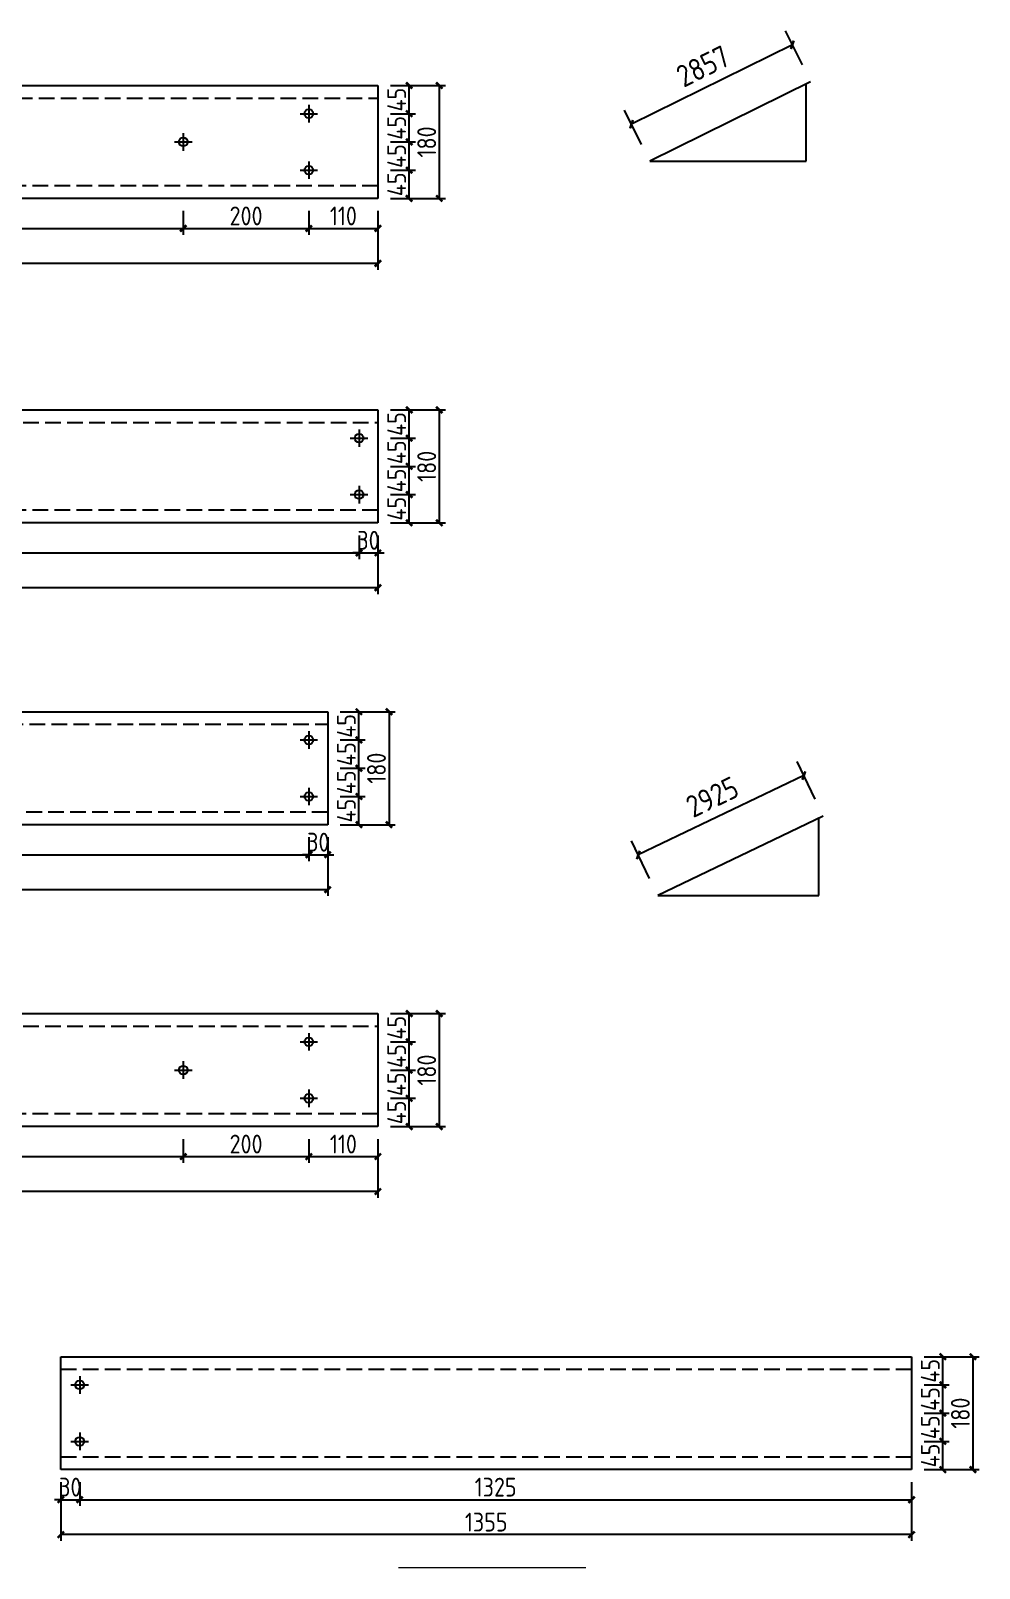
# Model space of a CAD drawing. Extents: x -196983 to 471790, y -783661 to 190401.
# Drawn here: x 280509 to 295615, y -126812 to -102308 of the extents above; entities that cross this region are included whole.
import ezdxf

# ---------------------------------------------------------------- set-up
doc = ezdxf.new("R2010")
doc.units = 0
doc.header["$LTSCALE"] = 1000
doc.header["$MEASUREMENT"] = 0
doc.linetypes.add('DASH', pattern=[0.35, 0.25, -0.1])
doc.layers.add('_TCH_MASK', color=7, linetype='Continuous')
doc.styles.get("Standard").update_dxf_attribs({"font": 'gbenor.shx', "bigfont": 'gbcbig.shx'})
doc.dimstyles.get("Standard").update_dxf_attribs({"dimscale": 100, "dimtxt": 3.5, "dimasz": 1, "dimexe": 2.5, "dimexo": 3, "dimgap": 1.5, "dimtad": 1, "dimdec": 0, "dimzin": 0, "dimdsep": 46, "dimtxsty": 'Standard', "dimblk": 'ARCHTICK', "dimcen": 0.09, "dimadec": 0, "dimazin": 0, "dimtfac": 1, "dimtdec": 0, "dimtix": 1, "dimtmove": 2, "dimatfit": 3, "dimfxl": 1, "dimtolj": 1, "dimtzin": 0, "dimarcsym": 0})

# ---------------------------------------------------------------- blocks, each defined once
blk = doc.blocks.new('_ArchTick')
at = {"color": 0, "linetype": 'ByBlock', "const_width": 0.4}
blk.add_lwpolyline([(-0.5, -0.5), (0.5, 0.5)], dxfattribs=at)
blk = doc.blocks.new('*D1063')
at = {"layer": '_TCH_MASK', "color": 0, "lineweight": -2}
for p, q in [((282938, -105180), (282938, -105559)), ((284938, -105180), (284938, -105559)), ((282938, -105459), (284938, -105459))]:
    blk.add_line(p, q, dxfattribs=at)
at = {"layer": 'Defpoints', "color": 0}
for p in [(282938, -104980), (284938, -104980), (284938, -105459)]:
    blk.add_point(p, dxfattribs=at)
at = {"layer": '_TCH_MASK', "color": 0, "lineweight": -2, "xscale": 100, "yscale": 100, "zscale": 100, "rotation": 180}
blk.add_blockref('_ArchTick', (282938, -105459), dxfattribs=at)
at = {"layer": '_TCH_MASK', "color": 0, "lineweight": -2, "xscale": 100, "yscale": 100, "zscale": 100}
blk.add_blockref('_ArchTick', (284938, -105459), dxfattribs=at)
at = {"layer": '_TCH_MASK', "color": 0, "lineweight": 15, "insert": (283938, -105259), "char_height": 300, "attachment_point": 5}
blk.add_mtext('\\A1;200', dxfattribs=at)
blk = doc.blocks.new('*D1068')
at = {"layer": '_TCH_MASK', "color": 0, "lineweight": -2}
for p, q in [((284938, -105180), (284938, -105559)), ((286038, -105180), (286038, -105559)), ((284938, -105459), (286038, -105459))]:
    blk.add_line(p, q, dxfattribs=at)
at = {"layer": 'Defpoints', "color": 0}
for p in [(284938, -104980), (286038, -104980), (286038, -105459)]:
    blk.add_point(p, dxfattribs=at)
at = {"layer": '_TCH_MASK', "color": 0, "lineweight": -2, "xscale": 100, "yscale": 100, "zscale": 100, "rotation": 180}
blk.add_blockref('_ArchTick', (284938, -105459), dxfattribs=at)
at = {"layer": '_TCH_MASK', "color": 0, "lineweight": -2, "xscale": 100, "yscale": 100, "zscale": 100}
blk.add_blockref('_ArchTick', (286038, -105459), dxfattribs=at)
at = {"layer": '_TCH_MASK', "color": 0, "lineweight": 15, "insert": (285488, -105259), "char_height": 300, "attachment_point": 5}
blk.add_mtext('\\A1;110', dxfattribs=at)
blk = doc.blocks.new('*D1069')
at = {"layer": '_TCH_MASK', "color": 0, "lineweight": -2}
for p, q in [((224288, -105180), (224288, -106116)), ((286038, -105180), (286038, -106116)), ((286038, -106016), (224288, -106016))]:
    blk.add_line(p, q, dxfattribs=at)
at = {"layer": 'Defpoints', "color": 0}
for p in [(224288, -104980), (286038, -104980), (224288, -106016)]:
    blk.add_point(p, dxfattribs=at)
at = {"layer": '_TCH_MASK', "color": 0, "lineweight": -2, "xscale": 100, "yscale": 100, "zscale": 100, "rotation": 180}
blk.add_blockref('_ArchTick', (224288, -106016), dxfattribs=at)
at = {"layer": '_TCH_MASK', "color": 0, "lineweight": -2, "xscale": 100, "yscale": 100, "zscale": 100}
blk.add_blockref('_ArchTick', (286038, -106016), dxfattribs=at)
at = {"layer": '_TCH_MASK', "color": 0, "lineweight": 15, "insert": (255163, -105816), "char_height": 300, "attachment_point": 5}
blk.add_mtext('\\A1;6175', dxfattribs=at)
blk = doc.blocks.new('*D1064')
at = {"layer": '_TCH_MASK', "color": 0, "lineweight": -2}
for p, q in [((286238, -104530), (286636, -104530)), ((286536, -104980), (286536, -104530)), ((286238, -104980), (286636, -104980))]:
    blk.add_line(p, q, dxfattribs=at)
at = {"layer": 'Defpoints', "color": 0}
for p in [(286038, -104530), (286536, -104530), (286038, -104980)]:
    blk.add_point(p, dxfattribs=at)
at = {"layer": '_TCH_MASK', "color": 0, "lineweight": -2, "xscale": 100, "yscale": 100, "zscale": 100}
for p, rotation in [((286536, -104530), 90), ((286536, -104980), 270)]:
    blk.add_blockref('_ArchTick', p, dxfattribs=dict(at, rotation=rotation))
at = {"layer": '_TCH_MASK', "color": 0, "lineweight": 15, "insert": (286336, -104755), "char_height": 300, "attachment_point": 5, "rotation": 90}
blk.add_mtext('\\A1;45', dxfattribs=at)
blk = doc.blocks.new('*D1070')
at = {"layer": '_TCH_MASK', "color": 0, "lineweight": -2}
for p, q in [((286238, -104080), (286636, -104080)), ((286536, -104530), (286536, -104080)), ((286238, -104530), (286636, -104530))]:
    blk.add_line(p, q, dxfattribs=at)
at = {"layer": 'Defpoints', "color": 0}
for p in [(286038, -104080), (286536, -104080), (286038, -104530)]:
    blk.add_point(p, dxfattribs=at)
at = {"layer": '_TCH_MASK', "color": 0, "lineweight": -2, "xscale": 100, "yscale": 100, "zscale": 100}
for p, rotation in [((286536, -104080), 90), ((286536, -104530), 270)]:
    blk.add_blockref('_ArchTick', p, dxfattribs=dict(at, rotation=rotation))
at = {"layer": '_TCH_MASK', "color": 0, "lineweight": 15, "insert": (286336, -104305), "char_height": 300, "attachment_point": 5, "rotation": 90}
blk.add_mtext('\\A1;45', dxfattribs=at)
blk = doc.blocks.new('*D1071')
at = {"layer": '_TCH_MASK', "color": 0, "lineweight": -2}
for p, q in [((286238, -103630), (286636, -103630)), ((286536, -104080), (286536, -103630)), ((286238, -104080), (286636, -104080))]:
    blk.add_line(p, q, dxfattribs=at)
at = {"layer": 'Defpoints', "color": 0}
for p in [(286038, -103630), (286536, -103630), (286038, -104080)]:
    blk.add_point(p, dxfattribs=at)
at = {"layer": '_TCH_MASK', "color": 0, "lineweight": -2, "xscale": 100, "yscale": 100, "zscale": 100}
for p, rotation in [((286536, -103630), 90), ((286536, -104080), 270)]:
    blk.add_blockref('_ArchTick', p, dxfattribs=dict(at, rotation=rotation))
at = {"layer": '_TCH_MASK', "color": 0, "lineweight": 15, "insert": (286336, -103855), "char_height": 300, "attachment_point": 5, "rotation": 90}
blk.add_mtext('\\A1;45', dxfattribs=at)
blk = doc.blocks.new('*D1072')
at = {"layer": '_TCH_MASK', "color": 0, "lineweight": -2}
for p, q in [((286238, -103180), (286636, -103180)), ((286536, -103630), (286536, -103180)), ((286238, -103630), (286636, -103630))]:
    blk.add_line(p, q, dxfattribs=at)
at = {"layer": 'Defpoints', "color": 0}
for p in [(286038, -103180), (286536, -103180), (286038, -103630)]:
    blk.add_point(p, dxfattribs=at)
at = {"layer": '_TCH_MASK', "color": 0, "lineweight": -2, "xscale": 100, "yscale": 100, "zscale": 100}
for p, rotation in [((286536, -103180), 90), ((286536, -103630), 270)]:
    blk.add_blockref('_ArchTick', p, dxfattribs=dict(at, rotation=rotation))
at = {"layer": '_TCH_MASK', "color": 0, "lineweight": 15, "insert": (286336, -103405), "char_height": 300, "attachment_point": 5, "rotation": 90}
blk.add_mtext('\\A1;45', dxfattribs=at)
blk = doc.blocks.new('*D1073')
at = {"layer": '_TCH_MASK', "color": 0, "lineweight": -2}
for p, q in [((286238, -103180), (287115, -103180)), ((287015, -103180), (287015, -104980)), ((286238, -104980), (287115, -104980))]:
    blk.add_line(p, q, dxfattribs=at)
at = {"layer": 'Defpoints', "color": 0}
for p in [(286038, -103180), (286038, -104980), (287015, -104980)]:
    blk.add_point(p, dxfattribs=at)
at = {"layer": '_TCH_MASK', "color": 0, "lineweight": -2, "xscale": 100, "yscale": 100, "zscale": 100}
for p, rotation in [((287015, -103180), 90), ((287015, -104980), 270)]:
    blk.add_blockref('_ArchTick', p, dxfattribs=dict(at, rotation=rotation))
at = {"layer": '_TCH_MASK', "color": 0, "lineweight": 15, "insert": (286815, -104080), "char_height": 300, "attachment_point": 5, "rotation": 90}
blk.add_mtext('\\A1;180', dxfattribs=at)
blk = doc.blocks.new('*D1067')
at = {"layer": '_TCH_MASK', "color": 0, "lineweight": -2}
for p, q in [((257238, -105180), (257238, -105559)), ((282938, -105180), (282938, -105559)), ((257238, -105459), (282938, -105459))]:
    blk.add_line(p, q, dxfattribs=at)
at = {"layer": 'Defpoints', "color": 0}
for p in [(257238, -104980), (282938, -104980), (282938, -105459)]:
    blk.add_point(p, dxfattribs=at)
at = {"layer": '_TCH_MASK', "color": 0, "lineweight": -2, "xscale": 100, "yscale": 100, "zscale": 100, "rotation": 180}
blk.add_blockref('_ArchTick', (257238, -105459), dxfattribs=at)
at = {"layer": '_TCH_MASK', "color": 0, "lineweight": -2, "xscale": 100, "yscale": 100, "zscale": 100}
blk.add_blockref('_ArchTick', (282938, -105459), dxfattribs=at)
at = {"layer": '_TCH_MASK', "color": 0, "lineweight": 15, "insert": (270088, -105259), "char_height": 300, "attachment_point": 5}
blk.add_mtext('\\A1;2570', dxfattribs=at)
blk = doc.blocks.new('*D1076')
at = {"layer": '_TCH_MASK', "color": 0, "lineweight": -2}
for p, q in [((256488, -110350), (256488, -110729)), ((285738, -110350), (285738, -110729)), ((256488, -110629), (285738, -110629))]:
    blk.add_line(p, q, dxfattribs=at)
at = {"layer": 'Defpoints', "color": 0}
for p in [(256488, -110150), (285738, -110150), (285738, -110629)]:
    blk.add_point(p, dxfattribs=at)
at = {"layer": '_TCH_MASK', "color": 0, "lineweight": -2, "xscale": 100, "yscale": 100, "zscale": 100, "rotation": 180}
blk.add_blockref('_ArchTick', (256488, -110629), dxfattribs=at)
at = {"layer": '_TCH_MASK', "color": 0, "lineweight": -2, "xscale": 100, "yscale": 100, "zscale": 100}
blk.add_blockref('_ArchTick', (285738, -110629), dxfattribs=at)
at = {"layer": '_TCH_MASK', "color": 0, "lineweight": 15, "insert": (271113, -110429), "char_height": 300, "attachment_point": 5}
blk.add_mtext('\\A1;2925', dxfattribs=at)
blk = doc.blocks.new('*D1079')
at = {"layer": '_TCH_MASK', "color": 0, "lineweight": -2}
for p, q in [((285738, -110350), (285738, -110729)), ((286038, -110350), (286038, -110729)), ((285738, -110629), (285638, -110629)), ((285738, -110629), (286038, -110629)), ((286038, -110629), (286138, -110629))]:
    blk.add_line(p, q, dxfattribs=at)
at = {"layer": 'Defpoints', "color": 0}
for p in [(285738, -110150), (286038, -110150), (286038, -110629)]:
    blk.add_point(p, dxfattribs=at)
at = {"layer": '_TCH_MASK', "color": 0, "lineweight": -2, "xscale": 100, "yscale": 100, "zscale": 100}
blk.add_blockref('_ArchTick', (285738, -110629), dxfattribs=at)
at = {"layer": '_TCH_MASK', "color": 0, "lineweight": -2, "xscale": 100, "yscale": 100, "zscale": 100, "rotation": 180}
blk.add_blockref('_ArchTick', (286038, -110629), dxfattribs=at)
at = {"layer": '_TCH_MASK', "color": 0, "lineweight": 15, "insert": (285888, -110429), "char_height": 300, "attachment_point": 5}
blk.add_mtext('\\A1;30', dxfattribs=at)
blk = doc.blocks.new('*D1080')
at = {"layer": '_TCH_MASK', "color": 0, "lineweight": -2}
for p, q in [((226138, -110350), (226138, -111286)), ((286038, -110350), (286038, -111286)), ((286038, -111186), (226138, -111186))]:
    blk.add_line(p, q, dxfattribs=at)
at = {"layer": 'Defpoints', "color": 0}
for p in [(226138, -110150), (286038, -110150), (226138, -111186)]:
    blk.add_point(p, dxfattribs=at)
at = {"layer": '_TCH_MASK', "color": 0, "lineweight": -2, "xscale": 100, "yscale": 100, "zscale": 100, "rotation": 180}
blk.add_blockref('_ArchTick', (226138, -111186), dxfattribs=at)
at = {"layer": '_TCH_MASK', "color": 0, "lineweight": -2, "xscale": 100, "yscale": 100, "zscale": 100}
blk.add_blockref('_ArchTick', (286038, -111186), dxfattribs=at)
at = {"layer": '_TCH_MASK', "color": 0, "lineweight": 15, "insert": (256088, -110986), "char_height": 300, "attachment_point": 5}
blk.add_mtext('\\A1;5990', dxfattribs=at)
blk = doc.blocks.new('*D1077')
at = {"layer": '_TCH_MASK', "color": 0, "lineweight": -2}
for p, q in [((286238, -109700), (286636, -109700)), ((286536, -110150), (286536, -109700)), ((286238, -110150), (286636, -110150))]:
    blk.add_line(p, q, dxfattribs=at)
at = {"layer": 'Defpoints', "color": 0}
for p in [(286038, -109700), (286536, -109700), (286038, -110150)]:
    blk.add_point(p, dxfattribs=at)
at = {"layer": '_TCH_MASK', "color": 0, "lineweight": -2, "xscale": 100, "yscale": 100, "zscale": 100}
for p, rotation in [((286536, -109700), 90), ((286536, -110150), 270)]:
    blk.add_blockref('_ArchTick', p, dxfattribs=dict(at, rotation=rotation))
at = {"layer": '_TCH_MASK', "color": 0, "lineweight": 15, "insert": (286336, -109925), "char_height": 300, "attachment_point": 5, "rotation": 90}
blk.add_mtext('\\A1;45', dxfattribs=at)
blk = doc.blocks.new('*D1081')
at = {"layer": '_TCH_MASK', "color": 0, "lineweight": -2}
for p, q in [((286238, -109250), (286636, -109250)), ((286536, -109700), (286536, -109250)), ((286238, -109700), (286636, -109700))]:
    blk.add_line(p, q, dxfattribs=at)
at = {"layer": 'Defpoints', "color": 0}
for p in [(286038, -109250), (286536, -109250), (286038, -109700)]:
    blk.add_point(p, dxfattribs=at)
at = {"layer": '_TCH_MASK', "color": 0, "lineweight": -2, "xscale": 100, "yscale": 100, "zscale": 100}
for p, rotation in [((286536, -109250), 90), ((286536, -109700), 270)]:
    blk.add_blockref('_ArchTick', p, dxfattribs=dict(at, rotation=rotation))
at = {"layer": '_TCH_MASK', "color": 0, "lineweight": 15, "insert": (286336, -109475), "char_height": 300, "attachment_point": 5, "rotation": 90}
blk.add_mtext('\\A1;45', dxfattribs=at)
blk = doc.blocks.new('*D1082')
at = {"layer": '_TCH_MASK', "color": 0, "lineweight": -2}
for p, q in [((286238, -108800), (286636, -108800)), ((286536, -109250), (286536, -108800)), ((286238, -109250), (286636, -109250))]:
    blk.add_line(p, q, dxfattribs=at)
at = {"layer": 'Defpoints', "color": 0}
for p in [(286038, -108800), (286536, -108800), (286038, -109250)]:
    blk.add_point(p, dxfattribs=at)
at = {"layer": '_TCH_MASK', "color": 0, "lineweight": -2, "xscale": 100, "yscale": 100, "zscale": 100}
for p, rotation in [((286536, -108800), 90), ((286536, -109250), 270)]:
    blk.add_blockref('_ArchTick', p, dxfattribs=dict(at, rotation=rotation))
at = {"layer": '_TCH_MASK', "color": 0, "lineweight": 15, "insert": (286336, -109025), "char_height": 300, "attachment_point": 5, "rotation": 90}
blk.add_mtext('\\A1;45', dxfattribs=at)
blk = doc.blocks.new('*D1083')
at = {"layer": '_TCH_MASK', "color": 0, "lineweight": -2}
for p, q in [((286238, -108350), (286636, -108350)), ((286536, -108800), (286536, -108350)), ((286238, -108800), (286636, -108800))]:
    blk.add_line(p, q, dxfattribs=at)
at = {"layer": 'Defpoints', "color": 0}
for p in [(286038, -108350), (286536, -108350), (286038, -108800)]:
    blk.add_point(p, dxfattribs=at)
at = {"layer": '_TCH_MASK', "color": 0, "lineweight": -2, "xscale": 100, "yscale": 100, "zscale": 100}
for p, rotation in [((286536, -108350), 90), ((286536, -108800), 270)]:
    blk.add_blockref('_ArchTick', p, dxfattribs=dict(at, rotation=rotation))
at = {"layer": '_TCH_MASK', "color": 0, "lineweight": 15, "insert": (286336, -108575), "char_height": 300, "attachment_point": 5, "rotation": 90}
blk.add_mtext('\\A1;45', dxfattribs=at)
blk = doc.blocks.new('*D1084')
at = {"layer": '_TCH_MASK', "color": 0, "lineweight": -2}
for p, q in [((286238, -108350), (287115, -108350)), ((287015, -108350), (287015, -110150)), ((286238, -110150), (287115, -110150))]:
    blk.add_line(p, q, dxfattribs=at)
at = {"layer": 'Defpoints', "color": 0}
for p in [(286038, -108350), (286038, -110150), (287015, -110150)]:
    blk.add_point(p, dxfattribs=at)
at = {"layer": '_TCH_MASK', "color": 0, "lineweight": -2, "xscale": 100, "yscale": 100, "zscale": 100}
for p, rotation in [((287015, -108350), 90), ((287015, -110150), 270)]:
    blk.add_blockref('_ArchTick', p, dxfattribs=dict(at, rotation=rotation))
at = {"layer": '_TCH_MASK', "color": 0, "lineweight": 15, "insert": (286815, -109250), "char_height": 300, "attachment_point": 5, "rotation": 90}
blk.add_mtext('\\A1;180', dxfattribs=at)
blk = doc.blocks.new('*D1087')
at = {"layer": '_TCH_MASK', "color": 0, "lineweight": -2}
for p, q in [((257288, -115161), (257288, -115540)), ((284938, -115161), (284938, -115540)), ((257288, -115440), (284938, -115440))]:
    blk.add_line(p, q, dxfattribs=at)
at = {"layer": 'Defpoints', "color": 0}
for p in [(257288, -114961), (284938, -114961), (284938, -115440)]:
    blk.add_point(p, dxfattribs=at)
at = {"layer": '_TCH_MASK', "color": 0, "lineweight": -2, "xscale": 100, "yscale": 100, "zscale": 100, "rotation": 180}
blk.add_blockref('_ArchTick', (257288, -115440), dxfattribs=at)
at = {"layer": '_TCH_MASK', "color": 0, "lineweight": -2, "xscale": 100, "yscale": 100, "zscale": 100}
blk.add_blockref('_ArchTick', (284938, -115440), dxfattribs=at)
at = {"layer": '_TCH_MASK', "color": 0, "lineweight": 15, "insert": (271113, -115240), "char_height": 300, "attachment_point": 5}
blk.add_mtext('\\A1;2765', dxfattribs=at)
blk = doc.blocks.new('*D1090')
at = {"layer": '_TCH_MASK', "color": 0, "lineweight": -2}
for p, q in [((284938, -115161), (284938, -115540)), ((285238, -115161), (285238, -115540)), ((284938, -115440), (284838, -115440)), ((284938, -115440), (285238, -115440)), ((285238, -115440), (285338, -115440))]:
    blk.add_line(p, q, dxfattribs=at)
at = {"layer": 'Defpoints', "color": 0}
for p in [(284938, -114961), (285238, -114961), (285238, -115440)]:
    blk.add_point(p, dxfattribs=at)
at = {"layer": '_TCH_MASK', "color": 0, "lineweight": -2, "xscale": 100, "yscale": 100, "zscale": 100}
blk.add_blockref('_ArchTick', (284938, -115440), dxfattribs=at)
at = {"layer": '_TCH_MASK', "color": 0, "lineweight": -2, "xscale": 100, "yscale": 100, "zscale": 100, "rotation": 180}
blk.add_blockref('_ArchTick', (285238, -115440), dxfattribs=at)
at = {"layer": '_TCH_MASK', "color": 0, "lineweight": 15, "insert": (285088, -115240), "char_height": 300, "attachment_point": 5}
blk.add_mtext('\\A1;30', dxfattribs=at)
blk = doc.blocks.new('*D1091')
at = {"layer": '_TCH_MASK', "color": 0, "lineweight": -2}
for p, q in [((226938, -115161), (226938, -116097)), ((285238, -115161), (285238, -116097)), ((285238, -115997), (226938, -115997))]:
    blk.add_line(p, q, dxfattribs=at)
at = {"layer": 'Defpoints', "color": 0}
for p in [(226938, -114961), (285238, -114961), (226938, -115997)]:
    blk.add_point(p, dxfattribs=at)
at = {"layer": '_TCH_MASK', "color": 0, "lineweight": -2, "xscale": 100, "yscale": 100, "zscale": 100, "rotation": 180}
blk.add_blockref('_ArchTick', (226938, -115997), dxfattribs=at)
at = {"layer": '_TCH_MASK', "color": 0, "lineweight": -2, "xscale": 100, "yscale": 100, "zscale": 100}
blk.add_blockref('_ArchTick', (285238, -115997), dxfattribs=at)
at = {"layer": '_TCH_MASK', "color": 0, "lineweight": 15, "insert": (256088, -115797), "char_height": 300, "attachment_point": 5}
blk.add_mtext('\\A1;5830', dxfattribs=at)
blk = doc.blocks.new('*D1088')
at = {"layer": '_TCH_MASK', "color": 0, "lineweight": -2}
for p, q in [((285438, -114511), (285836, -114511)), ((285736, -114961), (285736, -114511)), ((285438, -114961), (285836, -114961))]:
    blk.add_line(p, q, dxfattribs=at)
at = {"layer": 'Defpoints', "color": 0}
for p in [(285238, -114511), (285736, -114511), (285238, -114961)]:
    blk.add_point(p, dxfattribs=at)
at = {"layer": '_TCH_MASK', "color": 0, "lineweight": -2, "xscale": 100, "yscale": 100, "zscale": 100}
for p, rotation in [((285736, -114511), 90), ((285736, -114961), 270)]:
    blk.add_blockref('_ArchTick', p, dxfattribs=dict(at, rotation=rotation))
at = {"layer": '_TCH_MASK', "color": 0, "lineweight": 15, "insert": (285536, -114736), "char_height": 300, "attachment_point": 5, "rotation": 90}
blk.add_mtext('\\A1;45', dxfattribs=at)
blk = doc.blocks.new('*D1092')
at = {"layer": '_TCH_MASK', "color": 0, "lineweight": -2}
for p, q in [((285438, -114061), (285836, -114061)), ((285736, -114511), (285736, -114061)), ((285438, -114511), (285836, -114511))]:
    blk.add_line(p, q, dxfattribs=at)
at = {"layer": 'Defpoints', "color": 0}
for p in [(285238, -114061), (285736, -114061), (285238, -114511)]:
    blk.add_point(p, dxfattribs=at)
at = {"layer": '_TCH_MASK', "color": 0, "lineweight": -2, "xscale": 100, "yscale": 100, "zscale": 100}
for p, rotation in [((285736, -114061), 90), ((285736, -114511), 270)]:
    blk.add_blockref('_ArchTick', p, dxfattribs=dict(at, rotation=rotation))
at = {"layer": '_TCH_MASK', "color": 0, "lineweight": 15, "insert": (285536, -114286), "char_height": 300, "attachment_point": 5, "rotation": 90}
blk.add_mtext('\\A1;45', dxfattribs=at)
blk = doc.blocks.new('*D1093')
at = {"layer": '_TCH_MASK', "color": 0, "lineweight": -2}
for p, q in [((285438, -113611), (285836, -113611)), ((285736, -114061), (285736, -113611)), ((285438, -114061), (285836, -114061))]:
    blk.add_line(p, q, dxfattribs=at)
at = {"layer": 'Defpoints', "color": 0}
for p in [(285238, -113611), (285736, -113611), (285238, -114061)]:
    blk.add_point(p, dxfattribs=at)
at = {"layer": '_TCH_MASK', "color": 0, "lineweight": -2, "xscale": 100, "yscale": 100, "zscale": 100}
for p, rotation in [((285736, -113611), 90), ((285736, -114061), 270)]:
    blk.add_blockref('_ArchTick', p, dxfattribs=dict(at, rotation=rotation))
at = {"layer": '_TCH_MASK', "color": 0, "lineweight": 15, "insert": (285536, -113836), "char_height": 300, "attachment_point": 5, "rotation": 90}
blk.add_mtext('\\A1;45', dxfattribs=at)
blk = doc.blocks.new('*D1094')
at = {"layer": '_TCH_MASK', "color": 0, "lineweight": -2}
for p, q in [((285438, -113161), (285836, -113161)), ((285736, -113611), (285736, -113161)), ((285438, -113611), (285836, -113611))]:
    blk.add_line(p, q, dxfattribs=at)
at = {"layer": 'Defpoints', "color": 0}
for p in [(285238, -113161), (285736, -113161), (285238, -113611)]:
    blk.add_point(p, dxfattribs=at)
at = {"layer": '_TCH_MASK', "color": 0, "lineweight": -2, "xscale": 100, "yscale": 100, "zscale": 100}
for p, rotation in [((285736, -113161), 90), ((285736, -113611), 270)]:
    blk.add_blockref('_ArchTick', p, dxfattribs=dict(at, rotation=rotation))
at = {"layer": '_TCH_MASK', "color": 0, "lineweight": 15, "insert": (285536, -113386), "char_height": 300, "attachment_point": 5, "rotation": 90}
blk.add_mtext('\\A1;45', dxfattribs=at)
blk = doc.blocks.new('*D1095')
at = {"layer": '_TCH_MASK', "color": 0, "lineweight": -2}
for p, q in [((285438, -113161), (286315, -113161)), ((286215, -113161), (286215, -114961)), ((285438, -114961), (286315, -114961))]:
    blk.add_line(p, q, dxfattribs=at)
at = {"layer": 'Defpoints', "color": 0}
for p in [(285238, -113161), (285238, -114961), (286215, -114961)]:
    blk.add_point(p, dxfattribs=at)
at = {"layer": '_TCH_MASK', "color": 0, "lineweight": -2, "xscale": 100, "yscale": 100, "zscale": 100}
for p, rotation in [((286215, -113161), 90), ((286215, -114961), 270)]:
    blk.add_blockref('_ArchTick', p, dxfattribs=dict(at, rotation=rotation))
at = {"layer": '_TCH_MASK', "color": 0, "lineweight": 15, "insert": (286015, -114061), "char_height": 300, "attachment_point": 5, "rotation": 90}
blk.add_mtext('\\A1;180', dxfattribs=at)
blk = doc.blocks.new('*D1100')
at = {"layer": '_TCH_MASK', "color": 0, "lineweight": -2}
for p, q in [((282938, -119972), (282938, -120351)), ((284938, -119972), (284938, -120351)), ((282938, -120251), (284938, -120251))]:
    blk.add_line(p, q, dxfattribs=at)
at = {"layer": 'Defpoints', "color": 0}
for p in [(282938, -119772), (284938, -119772), (284938, -120251)]:
    blk.add_point(p, dxfattribs=at)
at = {"layer": '_TCH_MASK', "color": 0, "lineweight": -2, "xscale": 100, "yscale": 100, "zscale": 100, "rotation": 180}
blk.add_blockref('_ArchTick', (282938, -120251), dxfattribs=at)
at = {"layer": '_TCH_MASK', "color": 0, "lineweight": -2, "xscale": 100, "yscale": 100, "zscale": 100}
blk.add_blockref('_ArchTick', (284938, -120251), dxfattribs=at)
at = {"layer": '_TCH_MASK', "color": 0, "lineweight": 15, "insert": (283938, -120051), "char_height": 300, "attachment_point": 5}
blk.add_mtext('\\A1;200', dxfattribs=at)
blk = doc.blocks.new('*D1105')
at = {"layer": '_TCH_MASK', "color": 0, "lineweight": -2}
for p, q in [((284938, -119972), (284938, -120351)), ((286038, -119972), (286038, -120351)), ((284938, -120251), (286038, -120251))]:
    blk.add_line(p, q, dxfattribs=at)
at = {"layer": 'Defpoints', "color": 0}
for p in [(284938, -119772), (286038, -119772), (286038, -120251)]:
    blk.add_point(p, dxfattribs=at)
at = {"layer": '_TCH_MASK', "color": 0, "lineweight": -2, "xscale": 100, "yscale": 100, "zscale": 100, "rotation": 180}
blk.add_blockref('_ArchTick', (284938, -120251), dxfattribs=at)
at = {"layer": '_TCH_MASK', "color": 0, "lineweight": -2, "xscale": 100, "yscale": 100, "zscale": 100}
blk.add_blockref('_ArchTick', (286038, -120251), dxfattribs=at)
at = {"layer": '_TCH_MASK', "color": 0, "lineweight": 15, "insert": (285488, -120051), "char_height": 300, "attachment_point": 5}
blk.add_mtext('\\A1;110', dxfattribs=at)
blk = doc.blocks.new('*D1106')
at = {"layer": '_TCH_MASK', "color": 0, "lineweight": -2}
for p, q in [((226138, -119972), (226138, -120908)), ((286038, -119972), (286038, -120908)), ((286038, -120808), (226138, -120808))]:
    blk.add_line(p, q, dxfattribs=at)
at = {"layer": 'Defpoints', "color": 0}
for p in [(226138, -119772), (286038, -119772), (226138, -120808)]:
    blk.add_point(p, dxfattribs=at)
at = {"layer": '_TCH_MASK', "color": 0, "lineweight": -2, "xscale": 100, "yscale": 100, "zscale": 100, "rotation": 180}
blk.add_blockref('_ArchTick', (226138, -120808), dxfattribs=at)
at = {"layer": '_TCH_MASK', "color": 0, "lineweight": -2, "xscale": 100, "yscale": 100, "zscale": 100}
blk.add_blockref('_ArchTick', (286038, -120808), dxfattribs=at)
at = {"layer": '_TCH_MASK', "color": 0, "lineweight": 15, "insert": (256088, -120608), "char_height": 300, "attachment_point": 5}
blk.add_mtext('\\A1;5990', dxfattribs=at)
blk = doc.blocks.new('*D1101')
at = {"layer": '_TCH_MASK', "color": 0, "lineweight": -2}
for p, q in [((286238, -119322), (286636, -119322)), ((286536, -119772), (286536, -119322)), ((286238, -119772), (286636, -119772))]:
    blk.add_line(p, q, dxfattribs=at)
at = {"layer": 'Defpoints', "color": 0}
for p in [(286038, -119322), (286536, -119322), (286038, -119772)]:
    blk.add_point(p, dxfattribs=at)
at = {"layer": '_TCH_MASK', "color": 0, "lineweight": -2, "xscale": 100, "yscale": 100, "zscale": 100}
for p, rotation in [((286536, -119322), 90), ((286536, -119772), 270)]:
    blk.add_blockref('_ArchTick', p, dxfattribs=dict(at, rotation=rotation))
at = {"layer": '_TCH_MASK', "color": 0, "lineweight": 15, "insert": (286336, -119547), "char_height": 300, "attachment_point": 5, "rotation": 90}
blk.add_mtext('\\A1;45', dxfattribs=at)
blk = doc.blocks.new('*D1107')
at = {"layer": '_TCH_MASK', "color": 0, "lineweight": -2}
for p, q in [((286238, -118872), (286636, -118872)), ((286536, -119322), (286536, -118872)), ((286238, -119322), (286636, -119322))]:
    blk.add_line(p, q, dxfattribs=at)
at = {"layer": 'Defpoints', "color": 0}
for p in [(286038, -118872), (286536, -118872), (286038, -119322)]:
    blk.add_point(p, dxfattribs=at)
at = {"layer": '_TCH_MASK', "color": 0, "lineweight": -2, "xscale": 100, "yscale": 100, "zscale": 100}
for p, rotation in [((286536, -118872), 90), ((286536, -119322), 270)]:
    blk.add_blockref('_ArchTick', p, dxfattribs=dict(at, rotation=rotation))
at = {"layer": '_TCH_MASK', "color": 0, "lineweight": 15, "insert": (286336, -119097), "char_height": 300, "attachment_point": 5, "rotation": 90}
blk.add_mtext('\\A1;45', dxfattribs=at)
blk = doc.blocks.new('*D1108')
at = {"layer": '_TCH_MASK', "color": 0, "lineweight": -2}
for p, q in [((286238, -118422), (286636, -118422)), ((286536, -118872), (286536, -118422)), ((286238, -118872), (286636, -118872))]:
    blk.add_line(p, q, dxfattribs=at)
at = {"layer": 'Defpoints', "color": 0}
for p in [(286038, -118422), (286536, -118422), (286038, -118872)]:
    blk.add_point(p, dxfattribs=at)
at = {"layer": '_TCH_MASK', "color": 0, "lineweight": -2, "xscale": 100, "yscale": 100, "zscale": 100}
for p, rotation in [((286536, -118422), 90), ((286536, -118872), 270)]:
    blk.add_blockref('_ArchTick', p, dxfattribs=dict(at, rotation=rotation))
at = {"layer": '_TCH_MASK', "color": 0, "lineweight": 15, "insert": (286336, -118647), "char_height": 300, "attachment_point": 5, "rotation": 90}
blk.add_mtext('\\A1;45', dxfattribs=at)
blk = doc.blocks.new('*D1109')
at = {"layer": '_TCH_MASK', "color": 0, "lineweight": -2}
for p, q in [((286238, -117972), (286636, -117972)), ((286536, -118422), (286536, -117972)), ((286238, -118422), (286636, -118422))]:
    blk.add_line(p, q, dxfattribs=at)
at = {"layer": 'Defpoints', "color": 0}
for p in [(286038, -117972), (286536, -117972), (286038, -118422)]:
    blk.add_point(p, dxfattribs=at)
at = {"layer": '_TCH_MASK', "color": 0, "lineweight": -2, "xscale": 100, "yscale": 100, "zscale": 100}
for p, rotation in [((286536, -117972), 90), ((286536, -118422), 270)]:
    blk.add_blockref('_ArchTick', p, dxfattribs=dict(at, rotation=rotation))
at = {"layer": '_TCH_MASK', "color": 0, "lineweight": 15, "insert": (286336, -118197), "char_height": 300, "attachment_point": 5, "rotation": 90}
blk.add_mtext('\\A1;45', dxfattribs=at)
blk = doc.blocks.new('*D1110')
at = {"layer": '_TCH_MASK', "color": 0, "lineweight": -2}
for p, q in [((286238, -117972), (287115, -117972)), ((287015, -117972), (287015, -119772)), ((286238, -119772), (287115, -119772))]:
    blk.add_line(p, q, dxfattribs=at)
at = {"layer": 'Defpoints', "color": 0}
for p in [(286038, -117972), (286038, -119772), (287015, -119772)]:
    blk.add_point(p, dxfattribs=at)
at = {"layer": '_TCH_MASK', "color": 0, "lineweight": -2, "xscale": 100, "yscale": 100, "zscale": 100}
for p, rotation in [((287015, -117972), 90), ((287015, -119772), 270)]:
    blk.add_blockref('_ArchTick', p, dxfattribs=dict(at, rotation=rotation))
at = {"layer": '_TCH_MASK', "color": 0, "lineweight": 15, "insert": (286815, -118872), "char_height": 300, "attachment_point": 5, "rotation": 90}
blk.add_mtext('\\A1;180', dxfattribs=at)
blk = doc.blocks.new('*D1104')
at = {"layer": '_TCH_MASK', "color": 0, "lineweight": -2}
for p, q in [((256488, -119972), (256488, -120351)), ((282938, -119972), (282938, -120351)), ((256488, -120251), (282938, -120251))]:
    blk.add_line(p, q, dxfattribs=at)
at = {"layer": 'Defpoints', "color": 0}
for p in [(256488, -119772), (282938, -119772), (282938, -120251)]:
    blk.add_point(p, dxfattribs=at)
at = {"layer": '_TCH_MASK', "color": 0, "lineweight": -2, "xscale": 100, "yscale": 100, "zscale": 100, "rotation": 180}
blk.add_blockref('_ArchTick', (256488, -120251), dxfattribs=at)
at = {"layer": '_TCH_MASK', "color": 0, "lineweight": -2, "xscale": 100, "yscale": 100, "zscale": 100}
blk.add_blockref('_ArchTick', (282938, -120251), dxfattribs=at)
at = {"layer": '_TCH_MASK', "color": 0, "lineweight": 15, "insert": (269713, -120051), "char_height": 300, "attachment_point": 5}
blk.add_mtext('\\A1;2645', dxfattribs=at)
blk = doc.blocks.new('*D1161')
at = {"layer": '_TCH_MASK', "color": 0, "lineweight": -2}
for p, q in [((280988, -125440), (280988, -125819)), ((281288, -125440), (281288, -125819)), ((280988, -125719), (280888, -125719)), ((280988, -125719), (281288, -125719)), ((281288, -125719), (281388, -125719))]:
    blk.add_line(p, q, dxfattribs=at)
at = {"layer": 'Defpoints', "color": 0}
for p in [(280988, -125240), (281288, -125240), (281288, -125719)]:
    blk.add_point(p, dxfattribs=at)
at = {"layer": '_TCH_MASK', "color": 0, "lineweight": -2, "xscale": 100, "yscale": 100, "zscale": 100}
blk.add_blockref('_ArchTick', (280988, -125719), dxfattribs=at)
at = {"layer": '_TCH_MASK', "color": 0, "lineweight": -2, "xscale": 100, "yscale": 100, "zscale": 100, "rotation": 180}
blk.add_blockref('_ArchTick', (281288, -125719), dxfattribs=at)
at = {"layer": '_TCH_MASK', "color": 0, "lineweight": 15, "insert": (281138, -125519), "char_height": 300, "attachment_point": 5}
blk.add_mtext('\\A1;30', dxfattribs=at)
blk = doc.blocks.new('*D1164')
at = {"layer": '_TCH_MASK', "color": 0, "lineweight": -2}
for p, q in [((280988, -125440), (280988, -126376)), ((294538, -125440), (294538, -126376)), ((294538, -126276), (280988, -126276))]:
    blk.add_line(p, q, dxfattribs=at)
at = {"layer": 'Defpoints', "color": 0}
for p in [(280988, -125240), (294538, -125240), (280988, -126276)]:
    blk.add_point(p, dxfattribs=at)
at = {"layer": '_TCH_MASK', "color": 0, "lineweight": -2, "xscale": 100, "yscale": 100, "zscale": 100, "rotation": 180}
blk.add_blockref('_ArchTick', (280988, -126276), dxfattribs=at)
at = {"layer": '_TCH_MASK', "color": 0, "lineweight": -2, "xscale": 100, "yscale": 100, "zscale": 100}
blk.add_blockref('_ArchTick', (294538, -126276), dxfattribs=at)
at = {"layer": '_TCH_MASK', "color": 0, "lineweight": 15, "insert": (287763, -126076), "char_height": 300, "attachment_point": 5}
blk.add_mtext('\\A1;1355', dxfattribs=at)
blk = doc.blocks.new('*D1162')
at = {"layer": '_TCH_MASK', "color": 0, "lineweight": -2}
for p, q in [((294738, -124790), (295136, -124790)), ((295036, -125240), (295036, -124790)), ((294738, -125240), (295136, -125240))]:
    blk.add_line(p, q, dxfattribs=at)
at = {"layer": 'Defpoints', "color": 0}
for p in [(294538, -124790), (295036, -124790), (294538, -125240)]:
    blk.add_point(p, dxfattribs=at)
at = {"layer": '_TCH_MASK', "color": 0, "lineweight": -2, "xscale": 100, "yscale": 100, "zscale": 100}
for p, rotation in [((295036, -124790), 90), ((295036, -125240), 270)]:
    blk.add_blockref('_ArchTick', p, dxfattribs=dict(at, rotation=rotation))
at = {"layer": '_TCH_MASK', "color": 0, "lineweight": 15, "insert": (294836, -125015), "char_height": 300, "attachment_point": 5, "rotation": 90}
blk.add_mtext('\\A1;45', dxfattribs=at)
blk = doc.blocks.new('*D1165')
at = {"layer": '_TCH_MASK', "color": 0, "lineweight": -2}
for p, q in [((294738, -124340), (295136, -124340)), ((295036, -124790), (295036, -124340)), ((294738, -124790), (295136, -124790))]:
    blk.add_line(p, q, dxfattribs=at)
at = {"layer": 'Defpoints', "color": 0}
for p in [(294538, -124340), (295036, -124340), (294538, -124790)]:
    blk.add_point(p, dxfattribs=at)
at = {"layer": '_TCH_MASK', "color": 0, "lineweight": -2, "xscale": 100, "yscale": 100, "zscale": 100}
for p, rotation in [((295036, -124340), 90), ((295036, -124790), 270)]:
    blk.add_blockref('_ArchTick', p, dxfattribs=dict(at, rotation=rotation))
at = {"layer": '_TCH_MASK', "color": 0, "lineweight": 15, "insert": (294836, -124565), "char_height": 300, "attachment_point": 5, "rotation": 90}
blk.add_mtext('\\A1;45', dxfattribs=at)
blk = doc.blocks.new('*D1166')
at = {"layer": '_TCH_MASK', "color": 0, "lineweight": -2}
for p, q in [((294738, -123890), (295136, -123890)), ((295036, -124340), (295036, -123890)), ((294738, -124340), (295136, -124340))]:
    blk.add_line(p, q, dxfattribs=at)
at = {"layer": 'Defpoints', "color": 0}
for p in [(294538, -123890), (295036, -123890), (294538, -124340)]:
    blk.add_point(p, dxfattribs=at)
at = {"layer": '_TCH_MASK', "color": 0, "lineweight": -2, "xscale": 100, "yscale": 100, "zscale": 100}
for p, rotation in [((295036, -123890), 90), ((295036, -124340), 270)]:
    blk.add_blockref('_ArchTick', p, dxfattribs=dict(at, rotation=rotation))
at = {"layer": '_TCH_MASK', "color": 0, "lineweight": 15, "insert": (294836, -124115), "char_height": 300, "attachment_point": 5, "rotation": 90}
blk.add_mtext('\\A1;45', dxfattribs=at)
blk = doc.blocks.new('*D1167')
at = {"layer": '_TCH_MASK', "color": 0, "lineweight": -2}
for p, q in [((294738, -123440), (295136, -123440)), ((295036, -123890), (295036, -123440)), ((294738, -123890), (295136, -123890))]:
    blk.add_line(p, q, dxfattribs=at)
at = {"layer": 'Defpoints', "color": 0}
for p in [(294538, -123440), (295036, -123440), (294538, -123890)]:
    blk.add_point(p, dxfattribs=at)
at = {"layer": '_TCH_MASK', "color": 0, "lineweight": -2, "xscale": 100, "yscale": 100, "zscale": 100}
for p, rotation in [((295036, -123440), 90), ((295036, -123890), 270)]:
    blk.add_blockref('_ArchTick', p, dxfattribs=dict(at, rotation=rotation))
at = {"layer": '_TCH_MASK', "color": 0, "lineweight": 15, "insert": (294836, -123665), "char_height": 300, "attachment_point": 5, "rotation": 90}
blk.add_mtext('\\A1;45', dxfattribs=at)
blk = doc.blocks.new('*D1168')
at = {"layer": '_TCH_MASK', "color": 0, "lineweight": -2}
for p, q in [((294738, -123440), (295615, -123440)), ((295515, -123440), (295515, -125240)), ((294738, -125240), (295615, -125240))]:
    blk.add_line(p, q, dxfattribs=at)
at = {"layer": 'Defpoints', "color": 0}
for p in [(294538, -123440), (294538, -125240), (295515, -125240)]:
    blk.add_point(p, dxfattribs=at)
at = {"layer": '_TCH_MASK', "color": 0, "lineweight": -2, "xscale": 100, "yscale": 100, "zscale": 100}
for p, rotation in [((295515, -123440), 90), ((295515, -125240), 270)]:
    blk.add_blockref('_ArchTick', p, dxfattribs=dict(at, rotation=rotation))
at = {"layer": '_TCH_MASK', "color": 0, "lineweight": 15, "insert": (295315, -124340), "char_height": 300, "attachment_point": 5, "rotation": 90}
blk.add_mtext('\\A1;180', dxfattribs=at)
blk = doc.blocks.new('*D1163')
at = {"layer": '_TCH_MASK', "color": 0, "lineweight": -2}
for p, q in [((281288, -125440), (281288, -125819)), ((294538, -125440), (294538, -125819)), ((281288, -125719), (294538, -125719))]:
    blk.add_line(p, q, dxfattribs=at)
at = {"layer": 'Defpoints', "color": 0}
for p in [(281288, -125240), (294538, -125240), (294538, -125719)]:
    blk.add_point(p, dxfattribs=at)
at = {"layer": '_TCH_MASK', "color": 0, "lineweight": -2, "xscale": 100, "yscale": 100, "zscale": 100, "rotation": 180}
blk.add_blockref('_ArchTick', (281288, -125719), dxfattribs=at)
at = {"layer": '_TCH_MASK', "color": 0, "lineweight": -2, "xscale": 100, "yscale": 100, "zscale": 100}
blk.add_blockref('_ArchTick', (294538, -125719), dxfattribs=at)
at = {"layer": '_TCH_MASK', "color": 0, "lineweight": 15, "insert": (287913, -125519), "char_height": 300, "attachment_point": 5}
blk.add_mtext('\\A1;1325', dxfattribs=at)
blk = doc.blocks.new('*D1491')
at = {"color": 0, "lineweight": -2}
for p, q in [((292798, -102852), (292528, -102308)), ((292639, -102532), (290077, -103797)), ((290236, -104118), (289967, -103573))]:
    blk.add_line(p, q, dxfattribs=at)
at = {"layer": 'Defpoints', "color": 0}
for p in [(292930, -103121), (290077, -103797), (290369, -104387)]:
    blk.add_point(p, dxfattribs=at)
at = {"color": 0, "lineweight": -2, "xscale": 100, "yscale": 100, "zscale": 100}
for p, rotation in [((292639, -102532), 26.28826212490014), ((290077, -103797), 206.2882621249002)]:
    blk.add_blockref('_ArchTick', p, dxfattribs=dict(at, rotation=rotation))
at = {"color": 0, "insert": (291214, -102873), "char_height": 350, "attachment_point": 5, "rotation": 26.2883}
blk.add_mtext('\\A1;2857', dxfattribs=at)
blk = doc.blocks.new('*D1492')
at = {"color": 0, "lineweight": -2}
for p, q in [((292822, -114179), (290185, -115444)), ((293002, -114555), (292714, -113954)), ((290365, -115820), (290077, -115219))]:
    blk.add_line(p, q, dxfattribs=at)
at = {"layer": 'Defpoints', "color": 0}
for p in [(293132, -114826), (290185, -115444), (290495, -116090)]:
    blk.add_point(p, dxfattribs=at)
at = {"color": 0, "lineweight": -2, "xscale": 100, "yscale": 100, "zscale": 100}
for p, rotation in [((292822, -114179), 25.61921621534895), ((290185, -115444), 205.6192162153489)]:
    blk.add_blockref('_ArchTick', p, dxfattribs=dict(at, rotation=rotation))
at = {"color": 0, "insert": (291363, -114519), "char_height": 350, "attachment_point": 5, "rotation": 25.6192}
blk.add_mtext('\\A1;2925', dxfattribs=at)

msp = doc.modelspace()

# ---------------------------------------------------------------- linework, layer by layer
at = {"color": 3}
for p, q in [((292930.4, -103121.4), (290368.7, -104386.8)), ((292858.7, -104386.8), (292858.7, -103156.8)), ((224287.8, -103179.6), (286037.8, -103179.6)), ((286037.8, -103179.6), (286037.8, -104979.6)), ((290368.7, -104386.8), (292858.7, -104386.8)), ((286037.8, -104979.6), (224287.8, -104979.6)), ((226137.8, -108350.4), (286037.8, -108350.4)), ((286037.8, -108350.4), (286037.8, -110150.4)), ((286037.8, -110150.4), (226137.8, -110150.4)), ((226937.8, -113161.2), (285237.8, -113161.2)), ((285237.8, -113161.2), (285237.8, -114961.2)), ((293131.9, -114825.6), (290494.8, -116090.2)), ((293059.8, -116090.2), (293059.8, -114860.2)), ((285237.8, -114961.2), (226937.8, -114961.2)), ((290494.8, -116090.2), (293059.8, -116090.2)), ((226137.8, -117972), (286037.8, -117972)), ((286037.8, -117972), (286037.8, -119772)), ((286037.8, -119772), (226137.8, -119772)), ((280987.9, -123440.1), (294537.9, -123440.1)), ((280987.9, -125240.1), (280987.9, -123440.1)), ((294537.9, -123440.1), (294537.9, -125240.1)), ((294537.9, -125240.1), (280987.9, -125240.1))]:
    msp.add_line(p, q, dxfattribs=at)
at = {"color": 3, "linetype": 'DASH'}
for p, q in [((224287.8, -103379.6), (286037.8, -103379.6)), ((286037.8, -104779.6), (224287.8, -104779.6)), ((226137.8, -108550.4), (286037.8, -108550.4)), ((286037.8, -109950.4), (226137.8, -109950.4)), ((226937.8, -113361.2), (285237.8, -113361.2)), ((285237.8, -114761.2), (226937.8, -114761.2)), ((226137.8, -118172), (286037.8, -118172)), ((286037.8, -119572), (226137.8, -119572)), ((280987.9, -123640.1), (294537.9, -123640.1)), ((294537.9, -125040.1), (280987.9, -125040.1))]:
    msp.add_line(p, q, dxfattribs=at)
at = {"color": 1}
for p, q in [((284797.8, -103629.6), (285077.8, -103629.6)), ((284937.8, -103489.6), (284937.8, -103769.6)), ((282797.8, -104079.6), (283077.8, -104079.6)), ((282937.8, -103939.6), (282937.8, -104219.6)), ((284797.8, -104529.6), (285077.8, -104529.6)), ((284937.8, -104389.6), (284937.8, -104669.6)), ((285737.8, -108660.4), (285737.8, -108940.4)), ((285597.8, -108800.4), (285877.8, -108800.4)), ((285597.8, -109700.4), (285877.8, -109700.4)), ((285737.8, -109560.4), (285737.8, -109840.4)), ((284797.8, -113611.2), (285077.8, -113611.2)), ((284937.8, -113471.2), (284937.8, -113751.2)), ((284937.8, -114371.2), (284937.8, -114651.2)), ((284797.8, -114511.2), (285077.8, -114511.2)), ((284937.8, -118282), (284937.8, -118562)), ((284797.8, -118422), (285077.8, -118422)), ((282937.8, -118732), (282937.8, -119012)), ((282797.8, -118872), (283077.8, -118872)), ((284797.8, -119322), (285077.8, -119322)), ((284937.8, -119182), (284937.8, -119462)), ((281147.9, -123890.1), (281427.9, -123890.1)), ((281287.9, -123750.1), (281287.9, -124030.1)), ((281287.9, -124650.1), (281287.9, -124930.1)), ((281147.9, -124790.1), (281427.9, -124790.1))]:
    msp.add_line(p, q, dxfattribs=at)
for centre in [(284937.8, -103629.6), (282937.8, -104079.6), (284937.8, -104529.6), (285737.8, -108800.4), (285737.8, -109700.4), (284937.8, -113611.2), (284937.8, -114511.2), (284937.8, -118422), (282937.8, -118872), (284937.8, -119322), (281287.9, -123890.1), (281287.9, -124790.1)]:
    msp.add_circle(centre, 70, dxfattribs=at)
at = {"layer": '_TCH_MASK', "lineweight": 15, "const_width": 20}
msp.add_lwpolyline([(286364, -126801.6), (289351.2, -126801.6)], dxfattribs=at)

# ---------------------------------------------------------------- dimensions: what is measured, and where the dimension line sits
at = {"color": 3}
for p1, p2, distance, picture, middle in [((292930.4, -103121.4), (290368.7, -104386.8), -657.5, '*D1491', (291214.4, -102873.2)), ((293131.9, -114825.6), (290494.8, -116090.2), -716.7, '*D1492', (291362.9, -114518.6))]:
    dim = msp.add_aligned_dim(p1=p1, p2=p2, distance=distance, dimstyle='Standard', dxfattribs=at)
    dim.commit()
    dim.dimension.update_dxf_attribs({"geometry": picture, "text_midpoint": middle})
at = {"layer": '_TCH_MASK', "lineweight": 15}
for base, p1, p2, picture, middle in [((286536.2, -103179.6), (286037.8, -103629.6), (286037.8, -103179.6), '*D1072', (286336.2, -103404.6)), ((287015.4, -104979.6), (286037.8, -103179.6), (286037.8, -104979.6), '*D1073', (286815.4, -104079.6)), ((286536.2, -103629.6), (286037.8, -104079.6), (286037.8, -103629.6), '*D1071', (286336.2, -103854.6)), ((286536.2, -104079.6), (286037.8, -104529.6), (286037.8, -104079.6), '*D1070', (286336.2, -104304.6)), ((286536.2, -104529.6), (286037.8, -104979.6), (286037.8, -104529.6), '*D1064', (286336.2, -104754.6)), ((286536.2, -108350.4), (286037.8, -108800.4), (286037.8, -108350.4), '*D1083', (286336.2, -108575.4)), ((287015.4, -110150.4), (286037.8, -108350.4), (286037.8, -110150.4), '*D1084', (286815.4, -109250.4)), ((286536.2, -108800.4), (286037.8, -109250.4), (286037.8, -108800.4), '*D1082', (286336.2, -109025.4)), ((286536.2, -109250.4), (286037.8, -109700.4), (286037.8, -109250.4), '*D1081', (286336.2, -109475.4)), ((286536.2, -109700.4), (286037.8, -110150.4), (286037.8, -109700.4), '*D1077', (286336.2, -109925.4)), ((285736.2, -113161.2), (285237.8, -113611.2), (285237.8, -113161.2), '*D1094', (285536.2, -113386.2)), ((286215.4, -114961.2), (285237.8, -113161.2), (285237.8, -114961.2), '*D1095', (286015.4, -114061.2)), ((285736.2, -113611.2), (285237.8, -114061.2), (285237.8, -113611.2), '*D1093', (285536.2, -113836.2)), ((285736.2, -114061.2), (285237.8, -114511.2), (285237.8, -114061.2), '*D1092', (285536.2, -114286.2)), ((285736.2, -114511.2), (285237.8, -114961.2), (285237.8, -114511.2), '*D1088', (285536.2, -114736.2)), ((286536.2, -117972), (286037.8, -118422), (286037.8, -117972), '*D1109', (286336.2, -118197)), ((287015.4, -119772), (286037.8, -117972), (286037.8, -119772), '*D1110', (286815.4, -118872)), ((286536.2, -118422), (286037.8, -118872), (286037.8, -118422), '*D1108', (286336.2, -118647)), ((286536.2, -118872), (286037.8, -119322), (286037.8, -118872), '*D1107', (286336.2, -119097)), ((286536.2, -119322), (286037.8, -119772), (286037.8, -119322), '*D1101', (286336.2, -119547)), ((295036.4, -123440.1), (294537.9, -123890.1), (294537.9, -123440.1), '*D1167', (294836.4, -123665.1)), ((295515.5, -125240.1), (294537.9, -123440.1), (294537.9, -125240.1), '*D1168', (295315.5, -124340.1)), ((295036.4, -123890.1), (294537.9, -124340.1), (294537.9, -123890.1), '*D1166', (294836.4, -124115.1)), ((295036.4, -124340.1), (294537.9, -124790.1), (294537.9, -124340.1), '*D1165', (294836.4, -124565.1)), ((295036.4, -124790.1), (294537.9, -125240.1), (294537.9, -124790.1), '*D1162', (294836.4, -125015.1))]:
    dim = msp.add_linear_dim(base=base, p1=p1, p2=p2, angle=90, dimstyle='Standard', override={"dimtxt": 3, "dimexe": 1, "dimexo": 2, "dimgap": 0.5, "dimlfac": 0.1}, dxfattribs=at)
    dim.commit()
    dim.dimension.update_dxf_attribs({"geometry": picture, "text_midpoint": middle})
for base, p1, p2, picture, middle in [((224287.8, -106015.7), (286037.8, -104979.6), (224287.8, -104979.6), '*D1069', (255162.8, -105815.7)), ((282937.8, -105458.5), (257237.8, -104979.6), (282937.8, -104979.6), '*D1067', (270087.8, -105258.5)), ((284937.8, -105458.5), (282937.8, -104979.6), (284937.8, -104979.6), '*D1063', (283937.8, -105258.5)), ((286037.8, -105458.5), (284937.8, -104979.6), (286037.8, -104979.6), '*D1068', (285487.8, -105258.5)), ((226137.8, -111186.5), (286037.8, -110150.4), (226137.8, -110150.4), '*D1080', (256087.8, -110986.5)), ((285737.8, -110629.3), (256487.8, -110150.4), (285737.8, -110150.4), '*D1076', (271112.8, -110429.3)), ((286037.8, -110629.3), (285737.8, -110150.4), (286037.8, -110150.4), '*D1079', (285887.8, -110429.3)), ((226937.8, -115997.3), (285237.8, -114961.2), (226937.8, -114961.2), '*D1091', (256087.8, -115797.3)), ((284937.8, -115440.1), (257287.8, -114961.2), (284937.8, -114961.2), '*D1087', (271112.8, -115240.1)), ((285237.8, -115440.1), (284937.8, -114961.2), (285237.8, -114961.2), '*D1090', (285087.8, -115240.1)), ((226137.8, -120808.1), (286037.8, -119772), (226137.8, -119772), '*D1106', (256087.8, -120608.1)), ((282937.8, -120250.9), (256487.8, -119772), (282937.8, -119772), '*D1104', (269712.8, -120050.9)), ((284937.8, -120250.9), (282937.8, -119772), (284937.8, -119772), '*D1100', (283937.8, -120050.9)), ((286037.8, -120250.9), (284937.8, -119772), (286037.8, -119772), '*D1105', (285487.8, -120050.9)), ((281287.9, -125719), (280987.9, -125240.1), (281287.9, -125240.1), '*D1161', (281137.9, -125519)), ((280987.9, -126276.2), (294537.9, -125240.1), (280987.9, -125240.1), '*D1164', (287762.9, -126076.2)), ((294537.9, -125719), (281287.9, -125240.1), (294537.9, -125240.1), '*D1163', (287912.9, -125519))]:
    dim = msp.add_linear_dim(base=base, p1=p1, p2=p2, dimstyle='Standard', override={"dimtxt": 3, "dimexe": 1, "dimexo": 2, "dimgap": 0.5, "dimlfac": 0.1}, dxfattribs=at)
    dim.commit()
    dim.dimension.update_dxf_attribs({"geometry": picture, "text_midpoint": middle})

doc.saveas('drawing.dxf')
